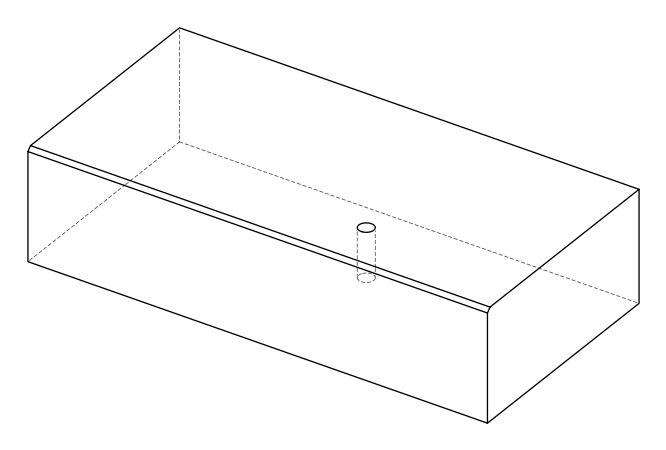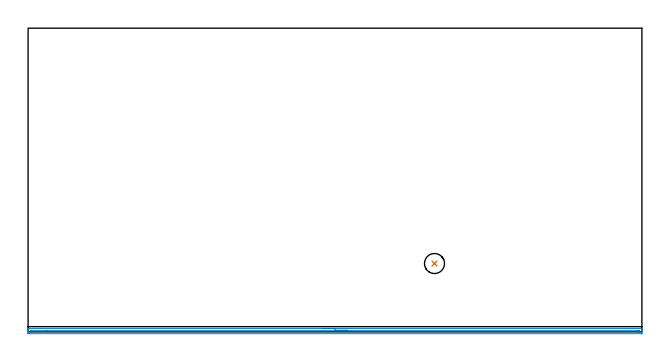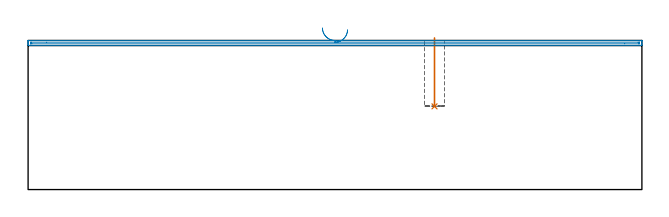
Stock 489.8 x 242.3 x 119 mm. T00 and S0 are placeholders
(PLAN: 2 operations, 1 tool changes, 8.2 min)
(1 INDEXABLE_INSERT_DRILL_BLIND_HOLE_FROM_SOLID | STEP1POCKET | NXT0302_003 | 0.22 min | 10506 mm3)
(2 AREA_MILL | FG_CHAMFER_SURFACE | UGT0205_001 | 8 min | 4118 mm3)
(TOOL NXT0302_003 | Index. Insert Drill 16mm [880-D1600L20-05] | D16 PA176 FL80 Z2)
(TOOL UGT0205_001 | Chamfer Mill 20 x 3 x 45 deg. | D20 FL50 Z2)
(OP 1 INDEXABLE_INSERT_DRILL_BLIND_HOLE_FROM_SOLID)
G17 G21 G94 G90
T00 M6
G54
G17 G0 G90 X324.3 Y54.5 S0 M3
G43 Z129. H1
G94 G81 G98 Z66.4 F250. R121.
G80
M5
M2
(OP 2 AREA_MILL)
G17 G21 G94 G90
T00 M6
G54
G17 G0 G90 X234.9 Y2.6 S1061 M3
G43 Z129. H0
G94 G1 X234.938 Z128.128 F250.
X235.052 Z127.263
X235.241 Z126.412
X235.503 Z125.58
X235.837 Z124.774
X236.24 Z124.
X236.708 Z123.264
X237.24 Z122.572
X237.829 Z121.929
X238.472 Z121.339
X239.164 Z120.808
X239.9 Z120.34
X240.674 Z119.937
X241.48 Z119.603
X242.312 Z119.341
X243.164 Z119.152
X244.028 Z119.038
X244.9 Z119.
X489.631
X489.79 Y2.597 Z118.988
X489.798 Y2.485 Z118.877
X489.8 Y2.367 Z118.766
Y2.081 Z118.48
Y1.421 Z117.816
Y0.22 Z116.617
Y-0.321 Z116.073
Y-0.922 Z115.473
X489.797 Y-1.192 Z115.203
X489.79 Y-1.493 Z114.903
X489.497 Y-1.498 Z114.9
X489.184 Y-1.5
X0.616
X0.303 Y-1.498
X0.01 Y-1.493 Z114.903
X0. Y-1.192 Z115.203
Y-0.922 Z115.473
Y-0.321 Z116.073
Y0.22 Z116.617
Y0.55 Z116.946
Y1.092 Z117.487
Y1.421 Z117.816
Y2.081 Z118.48
Y2.367 Z118.767
X0.002 Y2.485 Z118.877
X0.01 Y2.597 Z118.988
X0.169 Y2.6 Z119.
X244.9
Y1.186 Z117.586
X486.746
X487.398 Y1.185 Z117.585
X487.643 Y1.183 Z117.583
X487.749 Y1.179 Z117.579
X487.791 Y1.174 Z117.574
X487.793 Y1.151 Z117.551
X487.798 Y1.031 Z117.431
X487.799 Y0.55 Z116.95
Y0.159 Z116.559
X487.795 Y0.027 Z116.427
X487.79 Y-0.071 Z116.329
X487.723 Y-0.079 Z116.321
X487.398 Y-0.083 Z116.317
X487.156 Y-0.085 Z116.315
X476.095 Y-0.086 Z116.314
X3.054
X2.402 Y-0.085 Z116.315
X2.157 Y-0.083 Z116.317
X2.05 Y-0.079 Z116.321
X2.009 Y-0.074 Z116.326
X2.007 Y-0.051 Z116.349
X2.002 Y0.069 Z116.469
X2.001 Y0.55 Z116.95
Y0.941 Z117.341
X2.005 Y1.073 Z117.473
X2.01 Y1.171 Z117.571
X2.077 Y1.179 Z117.579
X2.402 Y1.183 Z117.583
X2.644 Y1.185 Z117.585
X14.85 Y1.186 Z117.586
X244.9
X245.772 Z117.624
X246.636 Z117.738
X247.488 Z117.926
X248.32 Z118.189
X249.126 Z118.523
X249.9 Z118.925
X250.636 Z119.394
X251.328 Z119.925
X251.971 Z120.515
X252.56 Z121.158
X253.092 Z121.85
X253.56 Z122.586
X253.963 Z123.36
X254.297 Z124.166
X254.559 Z124.998
X254.748 Z125.849
X254.862 Z126.714
X254.9 Z127.586
G0 Z129.
M5
M2
